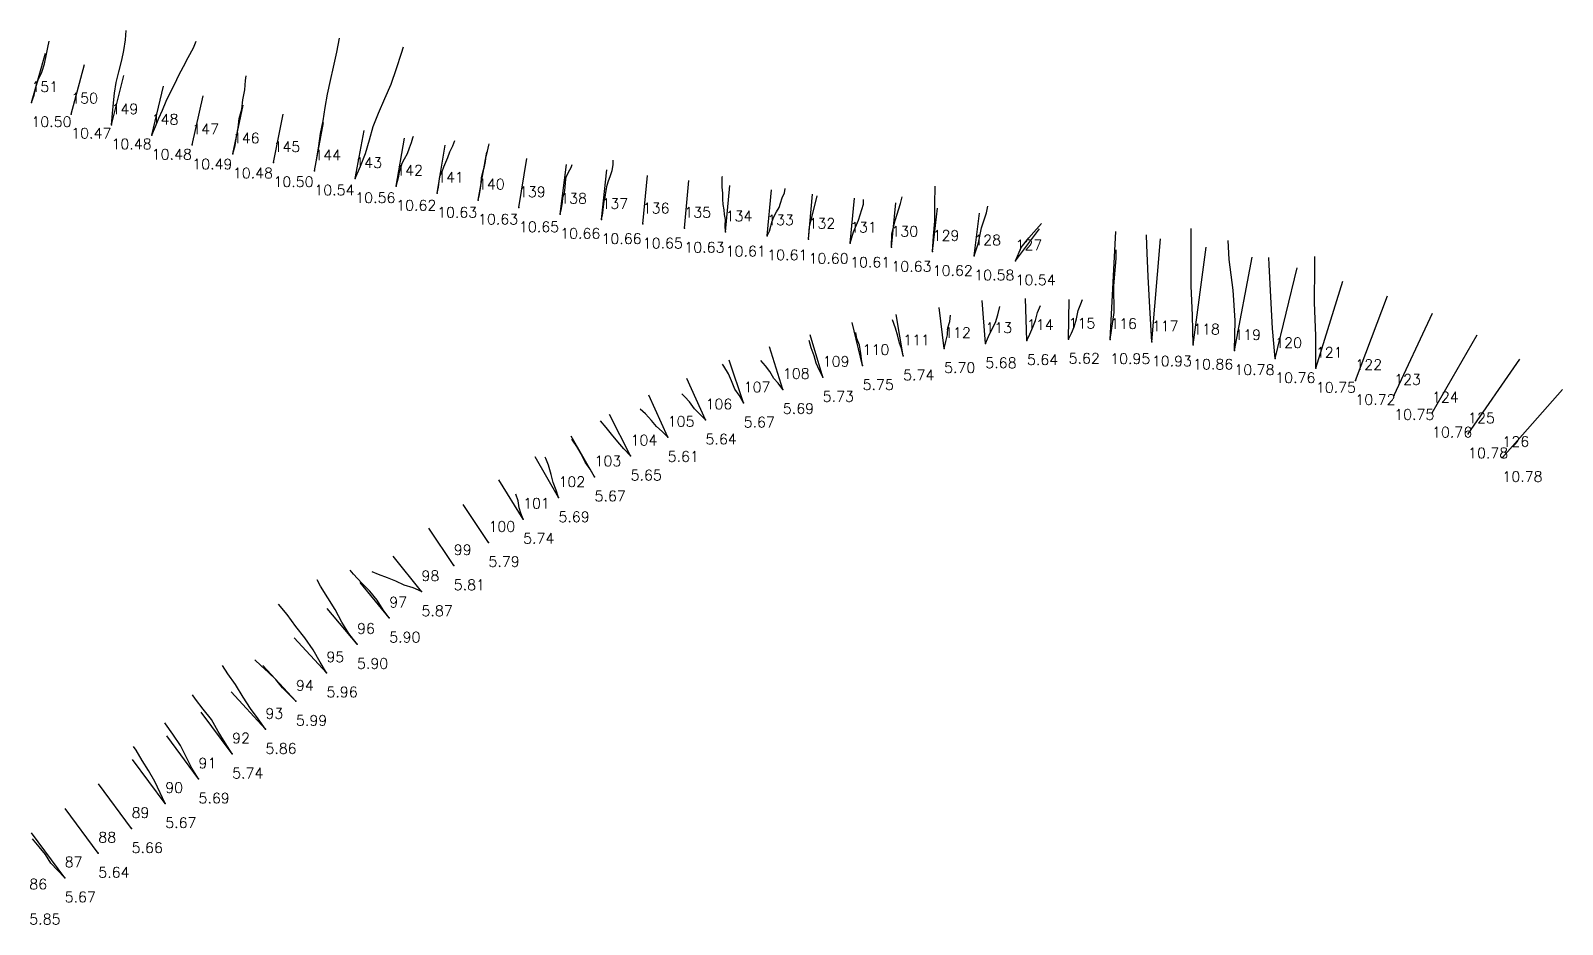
# Model space of a CAD drawing. Extents: x 748501.5 to 748582.5, y 8930170.7 to 8930248.8.
# Drawn here: x 748538.38 to 748582.55, y 8930176.93 to 8930202.69 of the extents above; entities that cross this region are included whole.
import ezdxf

# ---------------------------------------------------------------- set-up
doc = ezdxf.new("R2010")
doc.units = 0
for name, color, linetype in [('Hole', 7, 'Continuous'), ('Length', 7, 'Continuous'), ('Number', 7, 'Continuous'), ('Real Hole', 7, 'Continuous'), ('Theoretical Hole', 7, 'Continuous')]:
    doc.layers.add(name, color=color, linetype=linetype)
doc.styles.get("Standard").update_dxf_attribs({"font": 'simplex.shx'})

msp = doc.modelspace()

# ---------------------------------------------------------------- linework, layer by layer
at = {"layer": 'Hole', "color": 40, "true_color": 0xffc000}
for p in [(748538.4, 8930200.62, 190.39), (748539.55, 8930200.29, 190.36), (748540.71, 8930199.98, 190.38), (748541.87, 8930199.68, 190.38), (748543.04, 8930199.4, 190.39), (748544.21, 8930199.14, 190.38), (748545.38, 8930198.89, 190.4), (748546.56, 8930198.65, 190.44), (748547.74, 8930198.43, 190.47), (748548.92, 8930198.21, 190.53), (748550.1, 8930198.01, 190.54), (748551.28, 8930197.81, 190.54), (748552.46, 8930197.59, 190.55), (748553.65, 8930197.4, 190.56), (748554.84, 8930197.25, 190.56), (748556.03, 8930197.12, 190.56), (748557.23, 8930197, 190.54), (748558.42, 8930196.89, 190.53), (748559.62, 8930196.78, 190.53), (748560.81, 8930196.68, 190.52), (748562.01, 8930196.57, 190.53), (748563.2, 8930196.45, 190.55), (748564.39, 8930196.33, 190.55), (748565.59, 8930196.2, 190.51), (748566.78, 8930196.06, 190.47), (748564.72, 8930193.53, 190.58), (748565.91, 8930193.67, 190.54), (748567.11, 8930193.76, 190.51), (748568.31, 8930193.8, 190.5), (748569.51, 8930193.79, 190.49), (748570.71, 8930193.72, 190.51), (748571.9, 8930193.63, 190.48), (748573.09, 8930193.47, 190.42), (748562.37, 8930193.04, 190.6), (748563.54, 8930193.32, 190.62), (748574.27, 8930193.24, 190.42), (748575.44, 8930192.96, 190.42), (748561.22, 8930192.7, 190.59), (748576.58, 8930192.61, 190.4), (748560.07, 8930192.35, 190.55), (748577.7, 8930192.18, 190.43), (748558.94, 8930191.96, 190.52), (748578.79, 8930191.67, 190.44), (748557.84, 8930191.47, 190.48), (748556.75, 8930190.97, 190.45), (748579.83, 8930191.07, 190.46), (748555.68, 8930190.43, 190.48), (748580.82, 8930190.39, 190.46), (748554.64, 8930189.83, 190.5), (748553.6, 8930189.23, 190.53), (748552.58, 8930188.61, 190.58), (748551.58, 8930187.94, 190.64), (748550.58, 8930187.27, 190.67), (748549.65, 8930186.52, 190.72), (748548.72, 8930185.76, 190.75), (748547.79, 8930185, 190.74), (748546.91, 8930184.18, 190.8), (748546.03, 8930183.36, 190.82), (748545.15, 8930182.55, 190.67), (748544.19, 8930181.84, 190.54), (748543.22, 8930181.12, 190.48), (748542.26, 8930180.41, 190.45), (748541.29, 8930179.69, 190.43), (748540.33, 8930178.98, 190.41), (748539.36, 8930178.27, 190.44)]:
    msp.add_point(p, dxfattribs=at)
at = {"layer": 'Real Hole', "color": 1, "true_color": 0xff0000}
for points in [[(748540.71, 8930199.98, 190.38), (748540.742, 8930200.303, 189.434), (748540.772, 8930200.611, 188.483), (748540.795, 8930200.892, 187.524), (748540.841, 8930201.198, 186.573), (748540.926, 8930201.506, 185.625), (748541.006, 8930201.838, 184.685), (748541.063, 8930202.124, 183.729), (748541.113, 8930202.427, 182.777), (748541.137, 8930202.693, 182.023)], [(748538.4, 8930200.62, 190.39), (748538.477, 8930200.837, 189.417), (748538.52, 8930201.036, 188.438), (748538.593, 8930201.272, 187.469), (748538.698, 8930201.495, 186.5), (748538.774, 8930201.735, 185.532), (748538.825, 8930201.969, 184.561), (748538.875, 8930202.209, 183.591), (748538.916, 8930202.392, 182.711)], [(748541.87, 8930199.68, 190.38), (748541.983, 8930199.927, 189.418), (748542.072, 8930200.167, 188.451), (748542.183, 8930200.405, 187.486), (748542.285, 8930200.657, 186.524), (748542.409, 8930200.923, 185.568), (748542.54, 8930201.163, 184.606), (748542.654, 8930201.412, 183.644), (748542.789, 8930201.659, 182.684), (748542.922, 8930201.919, 181.728), (748543.073, 8930202.199, 180.78), (748543.151, 8930202.388, 180.11)], [(748546.56, 8930198.65, 190.44), (748546.636, 8930199.013, 189.511), (748546.69, 8930199.371, 188.579), (748546.736, 8930199.723, 187.644), (748546.817, 8930200.09, 186.718), (748546.876, 8930200.477, 185.798), (748546.94, 8930200.858, 184.875), (748547.025, 8930201.252, 183.96), (748547.114, 8930201.637, 183.041), (748547.212, 8930202.072, 182.146), (748547.283, 8930202.477, 181.234)], [(748547.74, 8930198.43, 190.47), (748547.892, 8930198.786, 189.548), (748548.038, 8930199.154, 188.629), (748548.15, 8930199.549, 187.718), (748548.258, 8930199.932, 186.801), (748548.408, 8930200.315, 185.889), (748548.589, 8930200.739, 185.001), (748548.772, 8930201.154, 184.11), (748548.932, 8930201.598, 183.229), (748549.073, 8930202.048, 182.347), (748549.132, 8930202.231, 181.996)], [(748544.21, 8930199.14, 190.38), (748544.272, 8930199.384, 189.412), (748544.317, 8930199.638, 188.446), (748544.36, 8930199.888, 187.479), (748544.391, 8930200.16, 186.517), (748544.471, 8930200.43, 185.557), (748544.497, 8930200.698, 184.594), (748544.553, 8930200.99, 183.64), (748544.573, 8930201.254, 182.675), (748544.591, 8930201.392, 182.195)], [(748548.92, 8930198.21, 190.53), (748548.954, 8930198.353, 189.541), (748548.995, 8930198.495, 188.552), (748549.011, 8930198.627, 187.561), (748549.055, 8930198.736, 186.568), (748549.095, 8930198.871, 185.578), (748549.158, 8930199, 184.588), (748549.243, 8930199.149, 183.603), (748549.301, 8930199.317, 182.619), (748549.357, 8930199.473, 181.632), (748549.396, 8930199.606, 180.642), (748549.417, 8930199.648, 180.346)], [(748550.1, 8930198.01, 190.54), (748550.14, 8930198.181, 189.556), (748550.16, 8930198.358, 188.572), (748550.178, 8930198.484, 187.58), (748550.242, 8930198.629, 186.592), (748550.294, 8930198.765, 185.603), (748550.352, 8930198.899, 184.614), (748550.409, 8930199.037, 183.625), (748550.466, 8930199.196, 182.639), (748550.549, 8930199.368, 181.658), (748550.614, 8930199.527, 180.672)], [(748551.28, 8930197.81, 190.54), (748551.32, 8930197.971, 189.554), (748551.352, 8930198.144, 188.57), (748551.373, 8930198.299, 187.582), (748551.376, 8930198.446, 186.593), (748551.416, 8930198.616, 185.608), (748551.462, 8930198.776, 184.622), (748551.492, 8930198.919, 183.633), (748551.513, 8930199.073, 182.645), (748551.551, 8930199.218, 181.656), (748551.592, 8930199.394, 180.673), (748551.597, 8930199.427, 180.475)], [(748553.65, 8930197.4, 190.56), (748553.684, 8930197.562, 189.574), (748553.715, 8930197.743, 188.591), (748553.73, 8930197.886, 187.601), (748553.77, 8930198.019, 186.611), (748553.793, 8930198.169, 185.622), (748553.806, 8930198.312, 184.633), (748553.818, 8930198.466, 183.645), (748553.891, 8930198.611, 182.658), (748553.961, 8930198.751, 181.67), (748553.991, 8930198.833, 180.976)], [(748554.84, 8930197.25, 190.56), (748554.882, 8930197.431, 189.577), (748554.897, 8930197.626, 188.597), (748554.922, 8930197.765, 187.607), (748554.942, 8930197.892, 186.615), (748554.975, 8930198.085, 185.634), (748555.007, 8930198.235, 184.646), (748555.044, 8930198.359, 183.655), (748555.094, 8930198.485, 182.664), (748555.151, 8930198.66, 181.681), (748555.176, 8930198.824, 180.695), (748555.177, 8930198.963, 179.907)], [(748558.42, 8930196.89, 190.53), (748558.404, 8930197.065, 189.546), (748558.414, 8930197.244, 188.562), (748558.384, 8930197.388, 187.573), (748558.375, 8930197.523, 186.582), (748558.351, 8930197.676, 185.594), (748558.344, 8930197.834, 184.606), (748558.34, 8930198.004, 183.621), (748558.318, 8930198.182, 182.637), (748558.316, 8930198.328, 181.648), (748558.324, 8930198.475, 180.659), (748558.325, 8930198.488, 180.56)], [(748559.62, 8930196.78, 190.53), (748559.683, 8930196.908, 189.54), (748559.725, 8930197.054, 188.552), (748559.756, 8930197.171, 187.559), (748559.813, 8930197.321, 186.572), (748559.885, 8930197.467, 185.585), (748559.967, 8930197.598, 184.597), (748560, 8930197.72, 183.606), (748560.051, 8930197.87, 182.618), (748560.113, 8930198.018, 181.631), (748560.139, 8930198.14, 180.74)], [(748560.81, 8930196.68, 190.52), (748560.842, 8930197.045, 187.542), (748560.947, 8930197.46, 184.573), (748561.057, 8930197.934, 181.613)], [(748562.01, 8930196.57, 190.53), (748562.107, 8930196.895, 187.549), (748562.252, 8930197.233, 184.572), (748562.396, 8930197.691, 181.61), (748562.398, 8930197.829, 180.62)], [(748563.2, 8930196.45, 190.55), (748563.21, 8930196.827, 187.574), (748563.311, 8930197.22, 184.601), (748563.462, 8930197.705, 181.645), (748563.508, 8930197.905, 180.361)], [(748564.39, 8930196.33, 190.55), (748564.413, 8930196.764, 187.582), (748564.45, 8930197.205, 184.615), (748564.452, 8930197.693, 181.654), (748564.464, 8930198.213, 178.801)], [(748565.59, 8930196.2, 190.51), (748565.711, 8930196.578, 187.536), (748565.795, 8930197.005, 184.568), (748565.938, 8930197.442, 181.604), (748565.981, 8930197.636, 180.42)], [(748566.78, 8930196.06, 190.47), (748566.939, 8930196.438, 187.498), (748567.167, 8930196.723, 184.52), (748567.528, 8930197.134, 181.571)], [(748571.9, 8930193.63, 190.48), (748571.885, 8930194.477, 187.602), (748571.841, 8930195.333, 184.727), (748571.848, 8930196.192, 181.853), (748571.843, 8930196.987, 179.064)], [(748570.71, 8930193.72, 190.51), (748570.656, 8930194.713, 187.679), (748570.6, 8930195.605, 184.816), (748570.569, 8930196.504, 181.954), (748570.559, 8930196.807, 181.001)], [(748573.09, 8930193.47, 190.42), (748573.115, 8930194.333, 187.547), (748573.056, 8930195.214, 184.68), (748572.936, 8930196.096, 181.815), (748572.913, 8930196.644, 179.996)], [(748569.51, 8930193.79, 190.49), (748569.62, 8930194.566, 187.594), (748569.614, 8930195.334, 184.694), (748569.679, 8930196.12, 181.8), (748569.686, 8930196.371, 180.832)], [(748574.27, 8930193.24, 190.42), (748574.187, 8930194.11, 187.55), (748574.137, 8930195.017, 184.691), (748574.094, 8930195.943, 181.838), (748574.083, 8930196.148, 181.169)], [(748575.44, 8930192.96, 190.42), (748575.443, 8930193.892, 187.568), (748575.405, 8930194.858, 184.729), (748575.406, 8930195.889, 181.911), (748575.409, 8930196.177, 180.954)], [(748565.91, 8930193.67, 190.54), (748565.998, 8930193.876, 189.566), (748566.094, 8930194.081, 188.591), (748566.206, 8930194.28, 187.618), (748566.27, 8930194.501, 186.645), (748566.324, 8930194.738, 185.675)], [(748567.11, 8930193.76, 190.51), (748567.195, 8930193.947, 189.531), (748567.283, 8930194.142, 188.554), (748567.359, 8930194.333, 187.576), (748567.418, 8930194.566, 186.605), (748567.495, 8930194.771, 185.629)], [(748568.31, 8930193.8, 190.5), (748568.392, 8930193.969, 189.518), (748568.472, 8930194.157, 188.539), (748568.541, 8930194.382, 187.567), (748568.585, 8930194.623, 186.597), (748568.659, 8930194.813, 185.618), (748568.713, 8930194.938, 185.034)], [(748563.54, 8930193.32, 190.62), (748563.487, 8930193.528, 189.643), (748563.432, 8930193.68, 188.657), (748563.385, 8930193.885, 187.679), (748563.314, 8930194.113, 186.708), (748563.232, 8930194.352, 185.74)], [(748564.72, 8930193.53, 190.58), (748564.77, 8930193.735, 189.603), (748564.816, 8930193.927, 188.622), (748564.832, 8930194.121, 187.641), (748564.885, 8930194.312, 186.661), (748564.904, 8930194.487, 185.984)], [(748562.37, 8930193.04, 190.6), (748562.34, 8930193.222, 189.617), (748562.315, 8930193.397, 188.633), (748562.278, 8930193.627, 187.66), (748562.208, 8930193.821, 186.682), (748562.175, 8930193.987, 185.9)], [(748561.22, 8930192.7, 190.59), (748561.122, 8930192.911, 189.617), (748561.033, 8930193.102, 188.64), (748560.972, 8930193.316, 187.665), (748560.884, 8930193.546, 186.696), (748560.828, 8930193.762, 185.721)], [(748558.94, 8930191.96, 190.52), (748558.807, 8930192.18, 189.554), (748558.686, 8930192.361, 188.578), (748558.591, 8930192.593, 187.61), (748558.499, 8930192.802, 186.636), (748558.366, 8930193.021, 185.669), (748558.332, 8930193.077, 185.377)], [(748560.07, 8930192.35, 190.55), (748559.934, 8930192.531, 189.576), (748559.813, 8930192.667, 188.593), (748559.697, 8930192.869, 187.62), (748559.566, 8930193.033, 186.643), (748559.439, 8930193.18, 185.662)], [(748557.84, 8930191.47, 190.48), (748557.677, 8930191.64, 189.508), (748557.52, 8930191.789, 188.532), (748557.375, 8930191.989, 187.563), (748557.246, 8930192.14, 186.583), (748557.161, 8930192.222, 186.097)], [(748556.75, 8930190.97, 190.45), (748556.59, 8930191.14, 189.478), (748556.423, 8930191.283, 188.502), (748556.287, 8930191.451, 187.526), (748556.11, 8930191.645, 186.561), (748555.957, 8930191.779, 185.582)], [(748555.68, 8930190.43, 190.48), (748555.482, 8930190.635, 189.522), (748555.314, 8930190.834, 188.556), (748555.132, 8930191.055, 187.598), (748554.974, 8930191.247, 186.629), (748554.816, 8930191.446, 185.766)], [(748554.64, 8930189.83, 190.5), (748554.515, 8930190.052, 189.533), (748554.369, 8930190.253, 188.564), (748554.258, 8930190.489, 187.599), (748554.125, 8930190.7, 186.631), (748554.002, 8930190.89, 185.657), (748553.988, 8930190.912, 185.56)], [(748553.6, 8930189.23, 190.53), (748553.533, 8930189.441, 189.555), (748553.45, 8930189.666, 188.584), (748553.388, 8930189.899, 187.614), (748553.313, 8930190.163, 186.652), (748553.234, 8930190.356, 185.674), (748553.217, 8930190.395, 185.478)], [(748552.58, 8930188.61, 190.58), (748552.519, 8930188.78, 189.596), (748552.463, 8930188.938, 188.611), (748552.439, 8930189.136, 187.631), (748552.369, 8930189.329, 186.652)], [(748547.79, 8930185, 190.74), (748547.559, 8930185.31, 189.818), (748547.352, 8930185.635, 188.895), (748547.16, 8930186.003, 187.985), (748546.949, 8930186.342, 187.068), (748546.741, 8930186.68, 186.15), (748546.637, 8930186.862, 185.697)], [(748548.72, 8930185.76, 190.75), (748548.54, 8930185.999, 189.796), (748548.371, 8930186.272, 188.849), (748548.163, 8930186.534, 187.906), (748547.931, 8930186.764, 186.961), (748547.687, 8930187.023, 186.027), (748547.597, 8930187.138, 185.654)], [(748549.65, 8930186.52, 190.72), (748549.407, 8930186.631, 189.756), (748549.154, 8930186.708, 188.792), (748548.914, 8930186.817, 187.827), (748548.666, 8930186.917, 186.864), (748548.413, 8930187.013, 185.901), (748548.226, 8930187.086, 185.127)], [(748546.91, 8930184.18, 190.8), (748546.725, 8930184.488, 189.867), (748546.522, 8930184.842, 188.954), (748546.29, 8930185.185, 188.043), (748546.028, 8930185.518, 187.138), (748545.777, 8930185.86, 186.232), (748545.523, 8930186.157, 185.422)], [(748546.03, 8930183.36, 190.82), (748545.835, 8930183.558, 189.859), (748545.646, 8930183.747, 188.896), (748545.452, 8930183.987, 187.944), (748545.241, 8930184.183, 186.987), (748545.021, 8930184.392, 186.034), (748544.84, 8930184.554, 185.272)], [(748545.15, 8930182.55, 190.67), (748544.936, 8930182.851, 189.741), (748544.714, 8930183.15, 188.813), (748544.511, 8930183.475, 187.889), (748544.285, 8930183.845, 186.988), (748544.068, 8930184.151, 186.061), (748543.91, 8930184.387, 185.421)], [(748544.19, 8930181.84, 190.54), (748543.99, 8930182.162, 189.615), (748543.785, 8930182.484, 188.69), (748543.591, 8930182.835, 187.775), (748543.358, 8930183.133, 186.849), (748543.131, 8930183.422, 185.919), (748543.043, 8930183.543, 185.548)], [(748543.22, 8930181.12, 190.48), (748543.025, 8930181.425, 189.548), (748542.867, 8930181.752, 188.616), (748542.696, 8930182.083, 187.688), (748542.482, 8930182.407, 186.766), (748542.265, 8930182.71, 185.838), (748542.244, 8930182.741, 185.746)], [(748542.26, 8930180.41, 190.45), (748542.115, 8930180.718, 189.51), (748541.964, 8930181.042, 188.576), (748541.774, 8930181.365, 187.649), (748541.594, 8930181.652, 186.708), (748541.418, 8930181.945, 185.768), (748541.346, 8930182.058, 185.391)], [(748539.36, 8930178.27, 190.44), (748539.152, 8930178.485, 189.486), (748538.963, 8930178.692, 188.526), (748538.812, 8930178.939, 187.569), (748538.621, 8930179.166, 186.614), (748538.437, 8930179.394, 185.658)]]:
    msp.add_polyline3d(points, dxfattribs=at)
at = {"layer": 'Theoretical Hole', "color": 40, "true_color": 0xffc000}
for p, q in [((748538.4, 8930200.62, 190.39), (748538.809, 8930202.042, 179.995)), ((748539.55, 8930200.29, 190.36), (748539.931, 8930201.717, 179.995)), ((748540.71, 8930199.98, 190.38), (748541.07, 8930201.401, 180.003)), ((748541.87, 8930199.68, 190.38), (748542.212, 8930201.094, 180.001)), ((748543.04, 8930199.4, 190.39), (748543.355, 8930200.814, 180.001)), ((748544.21, 8930199.14, 190.38), (748544.512, 8930200.545, 179.999)), ((748545.38, 8930198.89, 190.4), (748545.663, 8930200.29, 179.998)), ((748546.56, 8930198.65, 190.44), (748546.826, 8930200.044, 179.996)), ((748547.74, 8930198.43, 190.47), (748547.993, 8930199.816, 180.004)), ((748548.92, 8930198.21, 190.53), (748549.157, 8930199.594, 180.003)), ((748550.1, 8930198.01, 190.54), (748550.336, 8930199.389, 180.002)), ((748551.28, 8930197.81, 190.54), (748551.532, 8930199.191, 180.003)), ((748552.46, 8930197.59, 190.55), (748552.686, 8930199.008, 179.997)), ((748553.65, 8930197.4, 190.56), (748553.833, 8930198.835, 179.999)), ((748554.84, 8930197.25, 190.56), (748554.998, 8930198.677, 179.997)), ((748556.03, 8930197.12, 190.56), (748556.169, 8930198.52, 180.003)), ((748557.23, 8930197, 190.54), (748557.355, 8930198.376, 180)), ((748558.42, 8930196.89, 190.53), (748558.542, 8930198.233, 180.006)), ((748559.62, 8930196.78, 190.53), (748559.74, 8930198.101, 180.003)), ((748560.81, 8930196.68, 190.52), (748560.928, 8930197.983, 180.001)), ((748562.01, 8930196.57, 190.53), (748562.134, 8930197.863, 180)), ((748563.2, 8930196.45, 190.55), (748563.327, 8930197.726, 179.998)), ((748564.39, 8930196.33, 190.55), (748564.53, 8930197.578, 180.004)), ((748565.59, 8930196.2, 190.51), (748565.736, 8930197.431, 180.003)), ((748566.78, 8930196.06, 190.47), (748567.468, 8930196.981, 179.993)), ((748569.51, 8930193.79, 190.49), (748569.669, 8930196.905, 179.994)), ((748570.71, 8930193.72, 190.51), (748570.958, 8930196.695, 179.996)), ((748571.9, 8930193.63, 190.48), (748572.277, 8930196.447, 179.998)), ((748573.09, 8930193.47, 190.42), (748573.601, 8930196.159, 179.993)), ((748574.27, 8930193.24, 190.42), (748574.903, 8930195.859, 180.003)), ((748575.44, 8930192.96, 190.42), (748576.214, 8930195.471, 179.996)), ((748564.72, 8930193.53, 190.58), (748564.579, 8930194.713, 185.006)), ((748565.91, 8930193.67, 190.54), (748565.816, 8930194.909, 184.998)), ((748567.11, 8930193.76, 190.51), (748567.066, 8930194.97, 185.002)), ((748568.31, 8930193.8, 190.5), (748568.324, 8930194.941, 184.997)), ((748576.58, 8930192.61, 190.4), (748577.509, 8930195.043, 180.001)), ((748562.37, 8930193.04, 190.6), (748562.069, 8930194.28, 184.993)), ((748563.54, 8930193.32, 190.62), (748563.337, 8930194.508, 185.008)), ((748577.7, 8930192.18, 190.43), (748578.799, 8930194.545, 180.001)), ((748561.22, 8930192.7, 190.59), (748560.862, 8930193.919, 185.003)), ((748578.79, 8930191.67, 190.44), (748580.091, 8930193.925, 180)), ((748560.07, 8930192.35, 190.55), (748559.687, 8930193.579, 185.007)), ((748558.94, 8930191.96, 190.52), (748558.526, 8930193.188, 185)), ((748579.83, 8930191.07, 190.46), (748581.319, 8930193.222, 180.002)), ((748557.84, 8930191.47, 190.48), (748557.299, 8930192.664, 184.994)), ((748556.75, 8930190.97, 190.45), (748556.202, 8930192.18, 185)), ((748580.82, 8930190.39, 190.46), (748582.549, 8930192.35, 180.002)), ((748555.68, 8930190.43, 190.48), (748555.071, 8930191.63, 184.993)), ((748554.64, 8930189.83, 190.5), (748553.967, 8930191.002, 184.993)), ((748553.6, 8930189.23, 190.53), (748552.924, 8930190.407, 185.004)), ((748552.58, 8930188.61, 190.58), (748551.883, 8930189.744, 184.996)), ((748551.58, 8930187.94, 190.64), (748550.848, 8930189.032, 185.001)), ((748550.58, 8930187.27, 190.67), (748549.858, 8930188.347, 185.007)), ((748549.65, 8930186.52, 190.72), (748548.832, 8930187.543, 184.998)), ((748548.72, 8930185.76, 190.75), (748547.88, 8930186.786, 185.001)), ((748547.79, 8930185, 190.74), (748546.934, 8930186.035, 184.995)), ((748546.91, 8930184.18, 190.8), (748545.975, 8930185.185, 185)), ((748546.03, 8930183.36, 190.82), (748545.072, 8930184.39, 184.997)), ((748545.15, 8930182.55, 190.67), (748544.158, 8930183.632, 184.997)), ((748544.19, 8930181.84, 190.54), (748543.299, 8930183.043, 184.999)), ((748543.22, 8930181.12, 190.48), (748542.304, 8930182.357, 185.002)), ((748542.26, 8930180.41, 190.45), (748541.32, 8930181.679, 185.004)), ((748541.29, 8930179.69, 190.43), (748540.333, 8930180.982, 185.003)), ((748540.33, 8930178.98, 190.41), (748539.374, 8930180.271, 185.004)), ((748539.36, 8930178.27, 190.44), (748538.404, 8930179.561, 185.002))]:
    msp.add_line(p, q, dxfattribs=at)

# ---------------------------------------------------------------- texts
at = {"layer": 'Length', "color": 40, "true_color": 0xffc000}
for s, p in [('10.50', (748538.4, 8930199.916, 190.39)), ('10.47', (748539.55, 8930199.586, 190.36)), ('10.48', (748540.71, 8930199.276, 190.38)), ('10.48', (748541.87, 8930198.976, 190.38)), ('10.49', (748543.04, 8930198.696, 190.39)), ('10.48', (748544.21, 8930198.436, 190.38)), ('10.50', (748545.38, 8930198.186, 190.4)), ('10.54', (748546.56, 8930197.946, 190.44)), ('10.56', (748547.74, 8930197.726, 190.47)), ('10.62', (748548.92, 8930197.506, 190.53)), ('10.63', (748550.1, 8930197.306, 190.54)), ('10.63', (748551.28, 8930197.106, 190.54)), ('10.65', (748552.46, 8930196.886, 190.55)), ('10.66', (748553.65, 8930196.696, 190.56)), ('10.66', (748554.84, 8930196.546, 190.56)), ('10.65', (748556.03, 8930196.416, 190.56)), ('10.63', (748557.23, 8930196.296, 190.54)), ('10.61', (748558.42, 8930196.186, 190.53)), ('10.61', (748559.62, 8930196.076, 190.53)), ('10.60', (748560.81, 8930195.976, 190.52)), ('10.61', (748562.01, 8930195.866, 190.53)), ('10.63', (748563.2, 8930195.746, 190.55)), ('10.62', (748564.39, 8930195.626, 190.55)), ('10.58', (748565.59, 8930195.496, 190.51)), ('10.54', (748566.78, 8930195.356, 190.47)), ('5.62', (748568.31, 8930193.096, 190.5)), ('10.95', (748569.51, 8930193.086, 190.49)), ('5.70', (748564.72, 8930192.826, 190.58)), ('5.68', (748565.91, 8930192.966, 190.54)), ('5.64', (748567.11, 8930193.056, 190.51)), ('10.93', (748570.71, 8930193.016, 190.51)), ('10.86', (748571.9, 8930192.926, 190.48)), ('10.78', (748573.09, 8930192.766, 190.42)), ('5.75', (748562.37, 8930192.336, 190.6)), ('5.74', (748563.54, 8930192.616, 190.62)), ('10.76', (748574.27, 8930192.536, 190.42)), ('10.75', (748575.44, 8930192.256, 190.42)), ('5.73', (748561.22, 8930191.996, 190.59)), ('10.72', (748576.58, 8930191.906, 190.4)), ('5.69', (748560.07, 8930191.646, 190.55)), ('10.75', (748577.7, 8930191.476, 190.43)), ('5.67', (748558.94, 8930191.256, 190.52)), ('10.76', (748578.79, 8930190.966, 190.44)), ('5.64', (748557.84, 8930190.766, 190.48)), ('5.61', (748556.75, 8930190.266, 190.45)), ('10.78', (748579.83, 8930190.366, 190.46)), ('5.65', (748555.68, 8930189.726, 190.48)), ('10.78', (748580.82, 8930189.686, 190.46)), ('5.67', (748554.64, 8930189.126, 190.5)), ('5.69', (748553.6, 8930188.526, 190.53)), ('5.74', (748552.58, 8930187.906, 190.58)), ('5.79', (748551.58, 8930187.236, 190.64)), ('5.81', (748550.58, 8930186.566, 190.67)), ('5.87', (748549.65, 8930185.816, 190.72)), ('5.90', (748548.72, 8930185.056, 190.75)), ('5.90', (748547.79, 8930184.296, 190.74)), ('5.96', (748546.91, 8930183.476, 190.8)), ('5.99', (748546.03, 8930182.656, 190.82)), ('5.86', (748545.15, 8930181.846, 190.67)), ('5.74', (748544.19, 8930181.136, 190.54)), ('5.69', (748543.22, 8930180.416, 190.48)), ('5.67', (748542.26, 8930179.706, 190.45)), ('5.66', (748541.29, 8930178.986, 190.43)), ('5.64', (748540.33, 8930178.276, 190.41)), ('5.67', (748539.36, 8930177.566, 190.44)), ('5.85', (748538.34, 8930176.926, 190.62))]:
    msp.add_text(s, height=0.3, dxfattribs=at).set_placement(p)
at = {"layer": 'Number', "color": 40, "true_color": 0xffc000}
for s, p in [('151', (748538.4, 8930200.926, 190.39)), ('150', (748539.55, 8930200.596, 190.36)), ('149', (748540.71, 8930200.286, 190.38)), ('148', (748541.87, 8930199.986, 190.38)), ('147', (748543.04, 8930199.706, 190.39)), ('146', (748544.21, 8930199.446, 190.38)), ('145', (748545.38, 8930199.196, 190.4)), ('144', (748546.56, 8930198.956, 190.44)), ('143', (748547.74, 8930198.736, 190.47)), ('142', (748548.92, 8930198.516, 190.53)), ('141', (748550.1, 8930198.316, 190.54)), ('140', (748551.28, 8930198.116, 190.54)), ('139', (748552.46, 8930197.896, 190.55)), ('138', (748553.65, 8930197.706, 190.56)), ('137', (748554.84, 8930197.556, 190.56)), ('136', (748556.03, 8930197.426, 190.56)), ('135', (748557.23, 8930197.306, 190.54)), ('134', (748558.42, 8930197.196, 190.53)), ('133', (748559.62, 8930197.086, 190.53)), ('132', (748560.81, 8930196.986, 190.52)), ('131', (748562.01, 8930196.876, 190.53)), ('130', (748563.2, 8930196.756, 190.55)), ('129', (748564.39, 8930196.636, 190.55)), ('128', (748565.59, 8930196.506, 190.51)), ('127', (748566.78, 8930196.366, 190.47)), ('113', (748565.91, 8930193.976, 190.54)), ('114', (748567.11, 8930194.066, 190.51)), ('115', (748568.31, 8930194.106, 190.5)), ('116', (748569.51, 8930194.096, 190.49)), ('117', (748570.71, 8930194.026, 190.51)), ('111', (748563.54, 8930193.626, 190.62)), ('112', (748564.72, 8930193.836, 190.58)), ('118', (748571.9, 8930193.936, 190.48)), ('119', (748573.09, 8930193.776, 190.42)), ('120', (748574.27, 8930193.546, 190.42)), ('110', (748562.37, 8930193.346, 190.6)), ('121', (748575.44, 8930193.266, 190.42)), ('108', (748560.07, 8930192.656, 190.55)), ('109', (748561.22, 8930193.006, 190.59)), ('122', (748576.58, 8930192.916, 190.4)), ('107', (748558.94, 8930192.266, 190.52)), ('123', (748577.7, 8930192.486, 190.43)), ('106', (748557.84, 8930191.776, 190.48)), ('124', (748578.79, 8930191.976, 190.44)), ('125', (748579.83, 8930191.376, 190.46)), ('105', (748556.75, 8930191.276, 190.45)), ('104', (748555.68, 8930190.736, 190.48)), ('126', (748580.82, 8930190.696, 190.46)), ('103', (748554.64, 8930190.136, 190.5)), ('102', (748553.6, 8930189.536, 190.53)), ('101', (748552.58, 8930188.916, 190.58)), ('100', (748551.58, 8930188.246, 190.64)), ('99', (748550.58, 8930187.576, 190.67)), ('98', (748549.65, 8930186.826, 190.72)), ('97', (748548.72, 8930186.066, 190.75)), ('96', (748547.79, 8930185.306, 190.74)), ('95', (748546.91, 8930184.486, 190.8)), ('94', (748546.03, 8930183.666, 190.82)), ('93', (748545.15, 8930182.856, 190.67)), ('92', (748544.19, 8930182.146, 190.54)), ('91', (748543.22, 8930181.426, 190.48)), ('90', (748542.26, 8930180.716, 190.45)), ('89', (748541.29, 8930179.996, 190.43)), ('88', (748540.33, 8930179.286, 190.41)), ('87', (748539.36, 8930178.576, 190.44)), ('86', (748538.34, 8930177.936, 190.62))]:
    msp.add_text(s, height=0.3, dxfattribs=at).set_placement(p)

doc.saveas('drawing.dxf')
